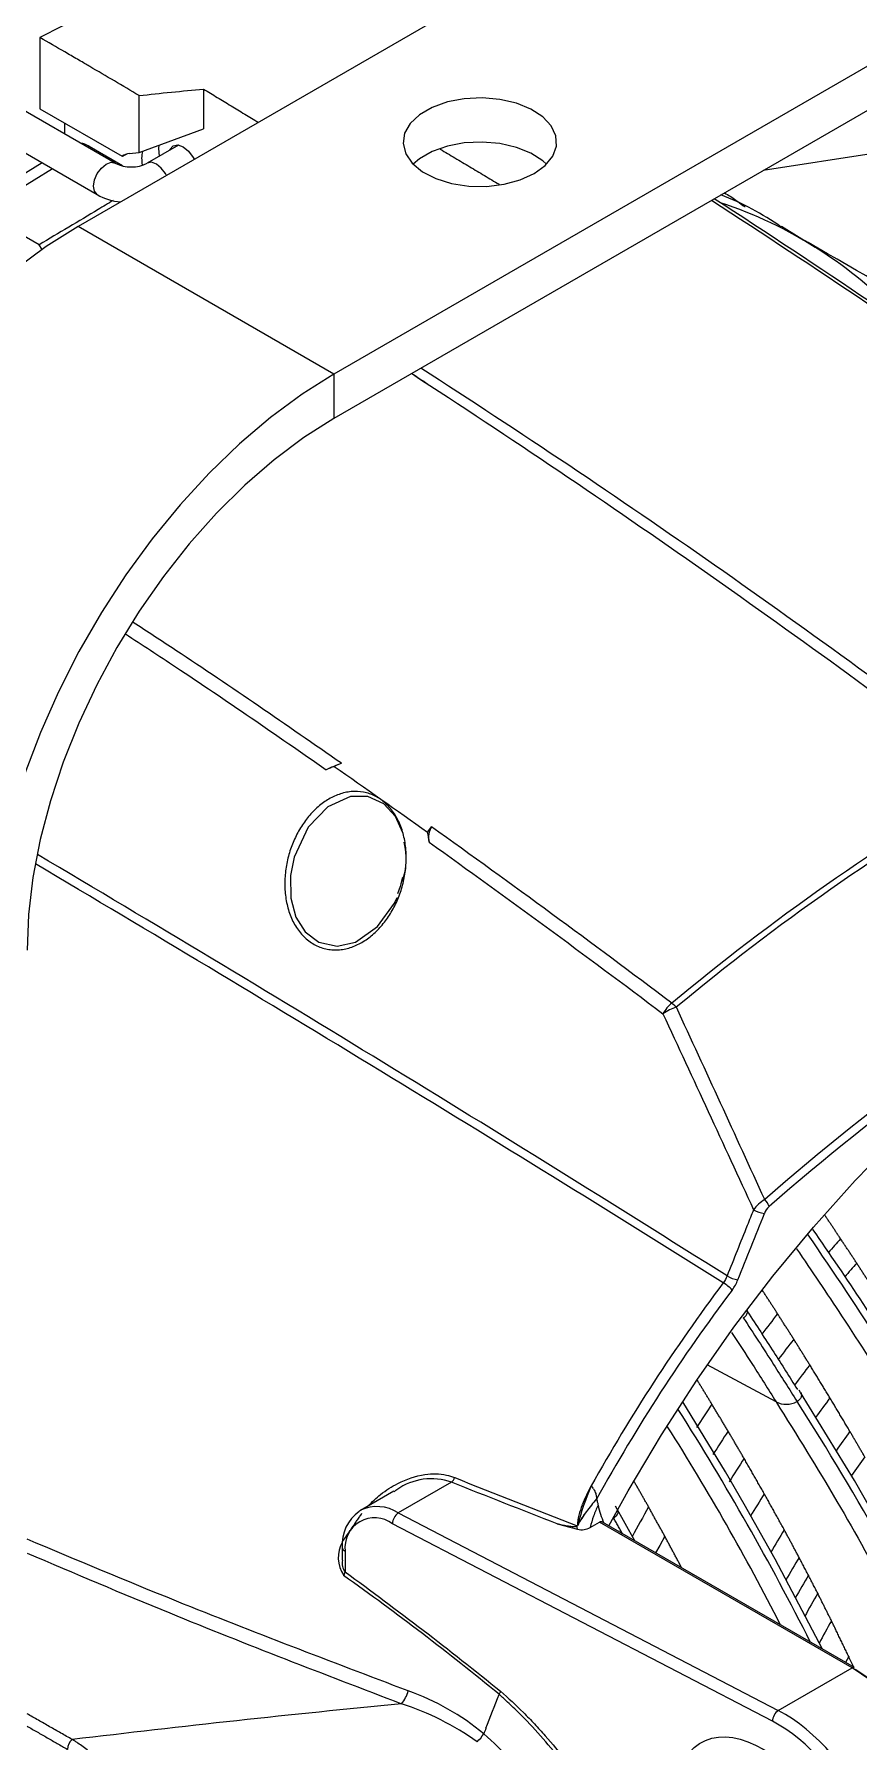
# Model space of a CAD drawing. Extents: x 9.3 to 87, y 1.1 to 68.8.
# Drawn here: x 58.48 to 61.33, y 4.75 to 10.64 of the extents above; entities that cross this region are included whole.
import ezdxf

# ---------------------------------------------------------------- set-up
doc = ezdxf.new("R2010")
doc.units = 0
doc.header["$MEASUREMENT"] = 0
doc.linetypes.add('SLD-Solid', pattern=[0])
doc.layers.add('OBJECT', color=7, linetype='CONTINUOUS')

msp = doc.modelspace()

# ---------------------------------------------------------------- linework, layer by layer
at = {"layer": 'OBJECT', "linetype": 'SLD-Solid', "lineweight": 15}
for p, q in [((63.53, 11.7872), (59.5165, 9.4703)), ((63.53, 11.6345), (59.5165, 9.3176)), ((60.6863, 11.1661), (58.6326, 9.9805)), ((58.5003, 10.6331), (58.5003, 10.3873)), ((58.7607, 10.1992), (58.0465, 10.6115)), ((57.984, 10.5032), (58.6982, 10.0909)), ((59.066, 10.4551), (59.066, 10.318)), ((58.5003, 10.3873), (58.7849, 10.223)), ((58.843, 10.2356), (58.843, 10.4327)), ((58.5852, 10.3383), (58.5852, 10.3005)), ((58.843, 10.2356), (59.066, 10.318)), ((58.6701, 10.2573), (58.6652, 10.2543)), ((58.6701, 10.2573), (58.7857, 10.1906)), ((58.809, 10.2326), (58.843, 10.2356)), ((58.9798, 10.2618), (58.8715, 10.1992)), ((61.3875, 10.2335), (60.999, 10.1734)), ((58.5084, 10.2005), (58.2282, 10.0274)), ((58.5444, 10.1797), (58.2882, 10.0215)), ((58.4982, 9.9172), (58.366, 9.9935)), ((59.5165, 9.4703), (58.6326, 9.9805)), ((58.5079, 9.901), (58.4982, 9.9172)), ((59.5165, 9.4703), (59.5165, 9.3176)), ((59.7528, 7.731), (59.7475, 7.7094)), ((61.0441, 5.9203), (60.8063, 6.0483)), ((61.1283, 5.9528), (61.1234, 5.9605)), ((59.723, 5.6118), (59.608, 5.5454)), ((59.9228, 5.6426), (59.7388, 5.5364)), ((60.4237, 5.5854), (60.4237, 5.5846)), ((60.5562, 5.4399), (60.4892, 5.5601)), ((61.0316, 4.8166), (59.7187, 5.499)), ((59.7388, 5.5364), (61.0517, 4.8539)), ((60.4022, 5.4866), (60.4344, 5.5051)), ((61.3071, 5.0014), (60.4344, 5.5051)), ((61.3146, 5.0021), (60.4439, 5.5047)), ((59.5451, 5.4174), (59.5451, 5.3734)), ((59.555, 5.4045), (59.555, 5.3327)), ((61.2951, 5.0404), (61.2841, 5.0197)), ((61.0517, 4.8539), (61.3071, 5.0014))]:
    msp.add_line(p, q, dxfattribs=at)
at = {"layer": 'OBJECT', "linetype": 'SLD-Solid', "lineweight": 15, "flags": 128}
for points in [[(60.2084, 10.1632), (60.2466, 10.1911), (60.2727, 10.2234), (60.2851, 10.2582), (60.2833, 10.2938), (60.2674, 10.3282), (60.2381, 10.3595), (60.1971, 10.3861), (60.1466, 10.4065), (60.0893, 10.4196), (60.0284, 10.4248), (59.9669, 10.4217), (59.9084, 10.4105), (59.856, 10.3918), (59.8124, 10.3666), (59.78, 10.3363), (59.7606, 10.3026), (59.7552, 10.2671), (59.7642, 10.2319), (59.7869, 10.1988), (59.8223, 10.1697), (59.8683, 10.146), (59.9226, 10.1291), (59.9821, 10.1199), (60.0438, 10.1189), (60.1041, 10.1261), (60.16, 10.1411), (60.2084, 10.1632)], [(60.2508, 10.1953), (60.2381, 10.2068), (60.1971, 10.2334), (60.1466, 10.2538), (60.0893, 10.2669), (60.0284, 10.2721), (59.9669, 10.269), (59.9084, 10.2578), (59.856, 10.2391), (59.8124, 10.2139), (59.7904, 10.1952)], [(58.9113, 10.2609), (58.9105, 10.2495), (58.9129, 10.2231)], [(58.9483, 10.2436), (58.9496, 10.2468), (58.9603, 10.2591), (58.9764, 10.2623), (58.9953, 10.2557), (59.0143, 10.2404), (59.0303, 10.2187), (59.0335, 10.2128)], [(58.6982, 10.0909), (58.6886, 10.102), (58.6853, 10.1195), (58.6886, 10.141), (58.6982, 10.1631), (58.7126, 10.1824), (58.7295, 10.1961), (58.7464, 10.202), (58.7603, 10.1994)], [(58.9375, 10.1565), (58.934, 10.1631), (58.9196, 10.1824), (58.9027, 10.1961), (58.8858, 10.202), (58.872, 10.1995)], [(58.6326, 9.9805), (58.5225, 9.9111), (58.4134, 9.8305), (58.3061, 9.7395), (58.2017, 9.6387), (58.1009, 9.5292), (58.0046, 9.4117), (57.9137, 9.2873), (57.8289, 9.1571), (57.751, 9.0221), (57.6806, 8.8836), (57.6184, 8.7427), (57.5647, 8.6006), (57.5202, 8.4585), (57.4852, 8.3176), (57.46, 8.1792), (57.4448, 8.0444), (57.4397, 7.9144)], [(61.1794, 9.9076), (61.1239, 9.9423), (61.0633, 9.9801)], [(59.5165, 9.4703), (59.4064, 9.4009), (59.2973, 9.3203), (59.19, 9.2292), (59.0855, 9.1285), (58.9847, 9.0189), (58.8885, 8.9014), (58.7976, 8.777), (58.7128, 8.6468), (58.6349, 8.5119), (58.5645, 8.3733), (58.5022, 8.2324), (58.4486, 8.0903), (58.4041, 7.9482), (58.3691, 7.8074), (58.3439, 7.669), (58.3287, 7.5342), (58.3236, 7.4041)], [(59.5165, 9.3176), (59.4125, 9.2517), (59.3095, 9.1746), (59.2086, 9.0871), (59.1106, 8.99), (59.0165, 8.8843), (58.9272, 8.771), (58.8436, 8.6511), (58.7665, 8.5259), (58.6966, 8.3965), (58.6346, 8.2641), (58.581, 8.1301), (58.5365, 7.9958), (58.5015, 7.8624), (58.4762, 7.7312), (58.4609, 7.6035), (58.4558, 7.4805)], [(59.7539, 7.8862), (59.7287, 7.9427), (59.6885, 7.9864), (59.6333, 8.0114), (59.5734, 8.0114), (59.4947, 7.9756), (59.4271, 7.9051), (59.3785, 7.8021), (59.3658, 7.7379), (59.3669, 7.6599), (59.3847, 7.595), (59.4169, 7.5437), (59.4642, 7.5076), (59.5271, 7.4941), (59.591, 7.5083), (59.6674, 7.5617), (59.7252, 7.6424), (59.7347, 7.6625), (59.7347, 7.6625)], [(59.7475, 7.7094), (59.7454, 7.7008), (59.7356, 7.6753)], [(60.466, 5.492), (60.5327, 5.6124), (60.6478, 5.8062), (60.77, 5.995), (60.8986, 6.1781), (61.0331, 6.3546), (61.1729, 6.5237), (61.3175, 6.6849), (61.4661, 6.8372), (61.6182, 6.9802), (61.7731, 7.1131), (61.9302, 7.2354), (62.0887, 7.3466), (62.248, 7.4462)], [(60.9333, 5.5663), (60.8695, 5.6785), (60.7218, 5.9198)], [(62.1273, 3.6643), (62.1076, 3.7766), (62.0754, 3.9179), (62.0437, 4.0343), (62.0154, 4.126), (61.9898, 4.2044), (61.9701, 4.2627), (61.9475, 4.327), (61.9218, 4.3978), (61.8923, 4.4755), (61.8429, 4.5992), (61.7813, 4.7442), (61.7025, 4.9181), (61.6013, 5.1264), (61.473, 5.3706), (61.3155, 5.6481), (61.1282, 5.953)], [(61.204, 5.0659), (61.0411, 5.377), (60.9333, 5.5663)], [(60.6593, 5.4563), (60.6419, 5.4243), (60.628, 5.3985)], [(61.6132, 4.2122), (61.6393, 4.2617), (61.6552, 4.3212), (61.6606, 4.389), (61.6552, 4.463), (61.6393, 4.5409), (61.6132, 4.6205), (61.5779, 4.6992), (61.5343, 4.7747), (61.4838, 4.8446), (61.428, 4.9069), (61.3685, 4.9597), (61.3071, 5.0014)]]:
    msp.add_lwpolyline(points, dxfattribs=at)
at = {"layer": 'OBJECT', "linetype": 'SLD-Solid', "lineweight": 15}
for centre, radius, start, end in [((61.3417, 5.1729), 6.1553, 108.95272, 117.49095), ((58.8124, 10.1887), 0.044, 94.43886, 128.77479), ((58.9649, 10.2146), 0.113, 166.98564, 190.9718), ((58.8161, 10.3087), 0.1228, 243.18592, 296.81408), ((58.7942, 10.253), 0.1884, 239.37269, 265.47224), ((60.5108, 9.1967), 0.9565, 54.80309, 68.99174), ((41.5784, -19.6236), 35.3835, 52.88785, 57.05621), ((41.1313, -20.2809), 36.1886, 52.91582, 57.01984), ((60.3906, 8.6522), 1.4835, 42.89062, 71.88968), ((-110.0464, -289.3323), 344.7675, 59.822977, 60.233011), ((41.0945, -19.3138), 34.3208, 52.92647, 57.00603), ((42.9776, -16.7247), 31.1576, 52.78986, 57.28639), ((60.176, 6.5561), 1.693, 111.99276, 113.90534), ((66.0076, 0.8756), 8.3419, 120.41468, 129.66088), ((66.0184, 0.8679), 8.3338, 120.4148, 129.66088), ((59.9189, 7.8698), 0.0756, 150.75031, 192.28788), ((59.5271, 7.7971), 0.2391, 341.0207, 13.58318), ((8.4196, -76.8135), 98.3287, 57.760022, 59.386745), ((4.4018, -83.734), 106.299, 57.917267, 59.417437), ((66.3654, 0.5026), 8.1329, 120.50193, 131.23261), ((66.3613, 0.5004), 8.1038, 120.50239, 131.2326), ((60.757, 7.205), 0.1181, 128.50081, 151.72143), ((60.7572, 7.1056), 0.1871, 107.97903, 123.86424), ((60.6172, 7.2048), 0.1139, 43.74509, 54.41546), ((61.0706, 6.5075), 0.1293, 120.55905, 143.80246), ((60.9656, 6.5775), 0.057, 17.6161, 46.50734), ((61.0251, 6.6904), 0.1217, 241.08592, 259.88134), ((61.0612, 6.5494), 0.0613, 132.3429, 159.8133), ((50.2202, -1.0731), 13.2993, 30.63148, 34.69387), ((52.2005, 0.2603), 10.9366, 31.64378, 34.89026), ((64.8457, 3.2581), 4.8176, 137.97101, 138.7226), ((64.8726, 3.2346), 4.7555, 138.28332, 139.03381), ((65.7943, 2.6236), 6.1707, 143.06829, 150.84626), ((60.7895, 6.2113), 0.1401, 42.82477, 58.93321), ((60.9335, 6.4615), 0.1217, 241.07759, 259.88203), ((65.7972, 2.6131), 6.14, 143.01984, 151.06399), ((65.1049, 3.0431), 5.1545, 141.88754, 142.87279), ((65.1186, 3.0324), 5.074, 142.27932, 143.27465), ((65.1414, 3.0149), 5.0048, 142.69488, 143.70017), ((65.2716, 2.9233), 5.3598, 146.10821, 147.13745), ((61.0795, 5.9909), 0.079, 243.36034, 297.81969), ((53.5202, 1.031), 9.0342, 25.31371, 32.77002), ((65.1657, 2.9961), 4.9111, 143.25854, 144.23193), ((52.6038, 0.7566), 9.5938, 26.84728, 32.37796), ((53.4585, 1.271), 8.5335, 27.03027, 32.32619), ((65.2851, 2.9143), 5.2781, 146.60859, 147.65651), ((65.1872, 2.9795), 4.8138, 143.86718, 144.84167), ((65.3008, 2.9041), 5.199, 147.14198, 148.1964), ((65.1994, 2.9699), 4.7365, 144.35355, 145.3158), ((59.8533, 5.4462), 0.2084, 70.52198, 125.13221), ((59.8949, 5.673), 0.0412, 312.62703, 339.48612), ((76.779, 47.9275), 45.502, 248.27117, 248.84418), ((61.4432, 5.1889), 1.1275, 156.99175, 164.35226), ((60.378, 5.5981), 0.0417, 30.99336, 49.03372), ((59.6654, 5.425), 0.1334, 56.6253, 115.45673), ((60.7493, 5.6322), 0.3275, 192.17714, 203.46004), ((65.3117, 2.8972), 5.4076, 150.53365, 151.77848), ((65.2977, 2.9058), 5.071, 147.86966, 148.89533), ((59.6829, 5.4282), 0.1383, 125.1465, 184.50154), ((59.6571, 5.4166), 0.1029, 53.25505, 186.75496), ((59.767, 5.4971), 0.0484, 125.74, 177.76895), ((60.8463, 5.2097), 0.565, 144.10849, 149.89976), ((60.3725, 5.5375), 0.059, 255.29962, 300.24222), ((60.4387, 5.4976), 0.00867, 54.12315, 119.71473), ((59.6391, 5.3812), 0.108, 149.2681, 214.39579), ((65.3023, 2.9028), 4.9521, 148.6659, 149.70369), ((59.5945, 5.3631), 0.0499, 169.12978, 217.63896), ((59.5601, 5.4187), 0.0151, 185.0903, 250.21735), ((65.2925, 2.9085), 4.8481, 149.30867, 150.37999), ((59.5157, 5.3413), 0.0402, 328.33221, 347.61792), ((53.8073, -2.7533), 9.9075, 50.66668, 54.57585), ((65.2875, 2.9114), 4.7832, 149.74474, 150.83746), ((65.2825, 2.9143), 4.7184, 150.20327, 151.31014), ((65.2607, 2.9265), 4.6055, 150.92961, 152.04682), ((61.3114, 4.9952), 0.00755, 65.69506, 125.6139), ((60.9276, 4.3743), 0.7333, 1.63084, 57.86155), ((59.6594, 4.9523), 0.1176, 320.37103, 345.00656), ((59.4878, 4.1167), 0.8542, 50.23035, 70.48745), ((60.0546, 4.9326), 0.0397, 324.99062, 341.94333), ((64.6019, -45.0744), 50.1867, 95.54777, 96.85432), ((59.453, 3.963), 0.9613, 54.51078, 71.9994), ((61.0799, 4.8147), 0.0484, 125.7404, 177.76956), ((58.6422, 4.7175), 0.0469, 129.63725, 177.21419), ((59.8984, 4.8636), 0.1631, 313.7166, 326.37486), ((59.3331, 3.9752), 1.0625, 34.41901, 48.70305)]:
    msp.add_arc(centre, radius, start, end, dxfattribs=at)
for centre, major_axis, ratio, start_param, end_param in [((58.6701, 10.1592), (-0.06, 0.104), 0.577381, 5.498478, 5.843429), ((59.7388, 5.3323), (-0.134, 0.2112), 0.603337, 6.257917, 6.291685), ((61.0517, 4.4457), (-0.2693, 0.4216), 0.605053, 3.376316, 5.470711), ((61.0316, 4.4328), (-0.2544, 0.3956), 0.606761, 3.374403, 5.468799)]:
    msp.add_ellipse(centre, major_axis=major_axis, ratio=ratio, start_param=start_param, end_param=end_param, dxfattribs=at)
msp.add_ellipse((60.9812, 4.4263), major_axis=(-0.2016, 0.3135), ratio=0.606761, dxfattribs=at)
for points, knots in [([(58.843, 10.4327), (58.7863, 10.4663), (58.7296, 10.4997), (58.6693, 10.535), (58.6657, 10.5371), (58.6585, 10.5413), (58.6477, 10.5476), (58.6225, 10.5623), (58.5722, 10.5916), (58.5291, 10.6165), (58.5003, 10.6331)], [0, 0, 0, 0, 0.5, 0.5, 0.53125, 0.53125, 0.5625, 0.625, 0.75, 1, 1, 1, 1]), ([(60.8659, 10.0966), (60.8794, 10.0888), (60.9016, 10.0759), (60.9213, 10.0591), (60.929, 10.0525)], [0, 0, 0, 0, 0.607336, 1, 1, 1, 1]), ([(58.7535, 10.0701), (58.7361, 10.0597), (58.6509, 10.0088), (58.5659, 9.9577), (58.4982, 9.9172)], [0, 0, 0, 0, 0.204232, 1, 1, 1, 1]), ([(59.7853, 9.4728), (59.7858, 9.4724), (59.8039, 9.4609), (59.822, 9.4485), (59.8396, 9.4365)], [0, 0, 0, 0, 0.02764, 1, 1, 1, 1]), ([(59.542, 8.1259), (59.3516, 8.258), (59.1121, 8.4242), (58.8719, 8.5806), (58.8226, 8.6127)], [0, 0, 0, 0, 0.7949, 1, 1, 1, 1]), ([(58.796, 8.573), (58.8538, 8.5352), (59.0855, 8.3838), (59.3166, 8.2239), (59.49, 8.1039)], [0, 0, 0, 0, 0.249592, 1, 1, 1, 1]), ([(59.7371, 7.6568), (59.7305, 7.6411), (59.723, 7.6261), (59.7062, 7.5978), (59.697, 7.5845), (59.6769, 7.5596), (59.6659, 7.5479), (59.6427, 7.5272), (59.6306, 7.5181), (59.6115, 7.5065), (59.6049, 7.5029), (59.5916, 7.4965), (59.5847, 7.4936), (59.564, 7.4864), (59.55, 7.4833), (59.5287, 7.4813), (59.5214, 7.4811), (59.5072, 7.4818), (59.5002, 7.4826), (59.4863, 7.4852), (59.4795, 7.487), (59.4659, 7.4916), (59.4592, 7.4944), (59.4397, 7.5044), (59.4276, 7.513), (59.411, 7.5284), (59.4056, 7.5341), (59.3957, 7.5461), (59.391, 7.5525), (59.3824, 7.5658), (59.3785, 7.5727), (59.3712, 7.5873), (59.3679, 7.5949), (59.3591, 7.6182), (59.3547, 7.6343), (59.3485, 7.6679), (59.3469, 7.6851), (59.3462, 7.7194), (59.3471, 7.7368), (59.3514, 7.7712), (59.3547, 7.7881), (59.3635, 7.8214), (59.369, 7.8375), (59.3818, 7.8683), (59.3892, 7.8832), (59.4058, 7.9116), (59.4152, 7.9252), (59.4352, 7.9502), (59.446, 7.9617), (59.469, 7.9825), (59.4814, 7.9919), (59.507, 8.0076), (59.5202, 8.0139), (59.5407, 8.0212), (59.5476, 8.0232), (59.5617, 8.0263), (59.5689, 8.0275), (59.5902, 8.0295), (59.6043, 8.0289), (59.6255, 8.025), (59.6325, 8.0232), (59.646, 8.0185), (59.6526, 8.0158), (59.6656, 8.0092), (59.6718, 8.0054), (59.6841, 7.9968), (59.69, 7.992), (59.7067, 7.9765), (59.7167, 7.9646), (59.7342, 7.9376), (59.7415, 7.9231), (59.7504, 7.8999), (59.753, 7.8918), (59.7575, 7.8755), (59.7594, 7.8673), (59.7625, 7.8506), (59.7637, 7.8421), (59.7654, 7.825), (59.7659, 7.8164), (59.7665, 7.7904), (59.7656, 7.7732), (59.7613, 7.7389), (59.758, 7.7218), (59.7491, 7.6886), (59.7436, 7.6724), (59.7371, 7.6568)], [0, 0, 0, 0, 0.03125, 0.03125, 0.0625, 0.0625, 0.09375, 0.09375, 0.125, 0.125, 0.140625, 0.140625, 0.15625, 0.15625, 0.1875, 0.1875, 0.203125, 0.203125, 0.21875, 0.21875, 0.234375, 0.234375, 0.25, 0.25, 0.28125, 0.28125, 0.296875, 0.296875, 0.3125, 0.3125, 0.328125, 0.328125, 0.34375, 0.34375, 0.375, 0.375, 0.40625, 0.40625, 0.4375, 0.4375, 0.46875, 0.46875, 0.5, 0.5, 0.53125, 0.53125, 0.5625, 0.5625, 0.59375, 0.59375, 0.625, 0.625, 0.65625, 0.65625, 0.671875, 0.671875, 0.6875, 0.6875, 0.71875, 0.71875, 0.734375, 0.734375, 0.75, 0.75, 0.765625, 0.765625, 0.78125, 0.78125, 0.8125, 0.8125, 0.84375, 0.84375, 0.859375, 0.859375, 0.875, 0.875, 0.890625, 0.890625, 0.90625, 0.90625, 0.9375, 0.9375, 0.96875, 0.96875, 1, 1, 1, 1]), ([(60.9662, 6.5839), (60.959, 6.5657), (60.9517, 6.5475), (60.9444, 6.5293), (60.9211, 6.4712), (60.8979, 6.4131), (60.8747, 6.355)], [0, 0, 0, 0, 0.001524, 0.001524, 0.001524, 0.006387037, 0.006387037, 0.006387037, 0.006387037]), ([(61.1149, 6.4489), (61.1671, 6.372), (61.2841, 6.2), (61.4537, 5.933), (61.6205, 5.6565), (61.7714, 5.3901), (61.9132, 5.1218), (62.0424, 4.8599), (62.1546, 4.5981), (62.2535, 4.3397), (62.3461, 4.0672), (62.4047, 3.8441), (62.4228, 3.7174), (62.4279, 3.6821)], [0, 0, 0, 0, 0.089122, 0.199541, 0.302126, 0.397229, 0.491555, 0.591893, 0.676697, 0.766801, 0.862116, 0.961521, 1, 1, 1, 1]), ([(60.9305, 6.2107), (60.9657, 6.1571), (61.0285, 6.0612), (61.0896, 5.9639), (61.1165, 5.9211)], [0, 0, 0, 0, 0.559712, 1, 1, 1, 1]), ([(60.9307, 6.2109), (60.9325, 6.212), (60.9382, 6.2157), (60.944, 6.2235), (60.9466, 6.2312), (60.9448, 6.2352), (60.9445, 6.2357)], [0, 0, 0, 0, 0.171928, 0.551063, 0.938586, 1, 1, 1, 1]), ([(60.9307, 6.2109), (60.9307, 6.2109), (60.9307, 6.2109), (60.9307, 6.2108), (60.9307, 6.2108), (60.9307, 6.2108), (60.9307, 6.2108), (60.9307, 6.2108), (60.9307, 6.2108), (60.9307, 6.2108), (60.9307, 6.2108), (60.9307, 6.2108), (60.9307, 6.2109)], [0, 0, 0, 0, 0.219404, 0.376293, 0.428175, 0.464135, 0.488543, 0.519038, 0.536506, 0.581769, 0.68992, 1, 1, 1, 1]), ([(60.9452, 6.2314), (60.9757, 6.1849), (61.034, 6.0959), (61.0906, 6.0057), (61.1176, 5.9627)], [0, 0, 0, 0, 0.523294, 1, 1, 1, 1]), ([(60.8904, 6.1602), (60.9146, 6.1233), (60.9666, 6.0439), (61.0171, 5.9633), (61.0441, 5.9203)], [0, 0, 0, 0, 0.465921, 1, 1, 1, 1]), ([(61.0441, 5.9203), (61.1152, 5.8062), (61.2549, 5.582), (61.4419, 5.2447), (61.603, 4.9237), (61.7377, 4.6227), (61.8499, 4.3371), (61.9455, 4.0543), (62.0097, 3.826), (62.029, 3.6958), (62.0344, 3.6588)], [0, 0, 0, 0, 0.158864, 0.312281, 0.455055, 0.584144, 0.705414, 0.824941, 0.95025, 1, 1, 1, 1]), ([(61.1165, 5.9211), (61.1165, 5.9211), (61.1164, 5.9211), (61.1164, 5.9211), (61.1164, 5.9211)], [0, 0, 0, 0, 0.558241, 1, 1, 1, 1]), ([(61.1283, 5.9526), (61.1284, 5.9525), (61.1325, 5.9486), (61.1322, 5.9398), (61.1275, 5.929), (61.1201, 5.9237), (61.1165, 5.9211)], [0, 0, 0, 0, 0.011417, 0.406357, 0.714203, 1, 1, 1, 1]), ([(61.1165, 5.9211), (61.1165, 5.9211), (61.1165, 5.921), (61.1166, 5.9209), (61.1166, 5.9209)], [0, 0, 0, 0, 0.559885, 1, 1, 1, 1]), ([(59.6339, 5.5604), (59.6482, 5.5742), (59.6796, 5.6046), (59.7451, 5.6454), (59.823, 5.6726), (59.8915, 5.6727), (59.9241, 5.6617), (59.9335, 5.6585)], [0, 0, 0, 0, 0.170617, 0.377273, 0.675452, 0.906059, 1, 1, 1, 1]), ([(60.418, 5.6113), (60.4185, 5.6101), (60.419, 5.6088), (60.4204, 5.6049), (60.4212, 5.6022), (60.4218, 5.5996)], [0.4233158, 0.4233158, 0.4233158, 0.4233158, 0.5, 0.5, 0.6620483, 0.6620483, 0.6620483, 0.6620483]), ([(60.3739, 5.5636), (60.3696, 5.5522), (60.3657, 5.5405), (60.3596, 5.517), (60.3575, 5.5052), (60.3575, 5.4931)], [0, 0, 0, 0, 0.5, 0.5, 1, 1, 1, 1]), ([(60.4237, 5.5846), (60.4177, 5.5775), (60.4117, 5.5704), (60.4, 5.5559), (60.3943, 5.5484), (60.3886, 5.5409)], [0, 0, 0, 0, 0.5, 0.5, 1, 1, 1, 1]), ([(60.4292, 5.5631), (60.4234, 5.5509), (60.418, 5.5384), (60.4088, 5.5128), (60.4049, 5.4997), (60.4022, 5.4866)], [0, 0, 0, 0, 0.5, 0.5, 1, 1, 1, 1]), ([(60.4218, 5.5996), (60.4221, 5.5981), (60.4224, 5.5967), (60.4232, 5.5919), (60.4236, 5.5886), (60.4237, 5.5854)], [0.6620483, 0.6620483, 0.6620483, 0.6620483, 0.75, 0.75, 0.9646688, 0.9646688, 0.9646688, 0.9646688]), ([(60.4237, 5.5846), (60.4243, 5.5824), (60.4256, 5.5782), (60.4271, 5.5724), (60.4283, 5.5675), (60.4289, 5.5645), (60.4292, 5.5631)], [0, 0, 0, 0, 0.310589, 0.578924, 0.807854, 1, 1, 1, 1]), ([(60.3566, 5.4915), (60.3556, 5.4903), (60.3541, 5.4897), (60.3512, 5.489), (60.3497, 5.4888), (60.3453, 5.4884), (60.3424, 5.4885), (60.3336, 5.4891), (60.3278, 5.49), (60.3106, 5.493), (60.2993, 5.4957), (60.2881, 5.4987)], [0, 0, 0, 0, 0.0625, 0.0625, 0.125, 0.125, 0.25, 0.25, 0.5, 0.5, 1, 1, 1, 1]), ([(60.3575, 5.4931), (60.3581, 5.4941), (60.3593, 5.4962), (60.3611, 5.4993), (60.3629, 5.5023), (60.3648, 5.5054), (60.3667, 5.5085), (60.3686, 5.5115), (60.3705, 5.5145), (60.3724, 5.5175), (60.3744, 5.5205), (60.3763, 5.5235), (60.3783, 5.5264), (60.3803, 5.5294), (60.3824, 5.5323), (60.3844, 5.5352), (60.3865, 5.5381), (60.3879, 5.54), (60.3886, 5.5409), (60.3886, 5.5409)], [0, 0, 0, 0, 0.03125, 0.0625, 0.09375, 0.125, 0.15625, 0.1875, 0.21875, 0.25, 0.28125, 0.3125, 0.34375, 0.375, 0.40625, 0.4375, 0.46875, 0.5, 0.5001362, 0.5001362, 0.5001362, 0.5001362]), ([(60.4829, 5.5188), (60.4849, 5.52), (60.4908, 5.5238), (60.4967, 5.5317), (60.4991, 5.5397), (60.4971, 5.544), (60.4966, 5.545)], [0, 0, 0, 0, 0.178124, 0.535862, 0.899887, 1, 1, 1, 1]), ([(59.7731, 4.9218), (59.5043, 5.0237), (59.0583, 5.1927), (58.6271, 5.3738), (58.4558, 5.4458)], [0, 0, 0, 0, 0.602648, 1, 1, 1, 1]), ([(58.4558, 5.3979), (58.6195, 5.3283), (59.0428, 5.1481), (59.4812, 4.9802), (59.75, 4.8772)], [0, 0, 0, 0, 0.386611, 1, 1, 1, 1]), ([(59.555, 5.3327), (59.6452, 5.267), (59.7352, 5.2), (59.9143, 5.0628), (60.0036, 4.9926), (60.0923, 4.9203)], [0, 0, 0, 0, 0.5, 0.5, 1, 1, 1, 1]), ([(60.8289, 3.4041), (60.8241, 3.4366), (60.8188, 3.469), (60.8069, 3.5342), (60.8004, 3.5669), (60.7788, 3.6652), (60.762, 3.7311), (60.7232, 3.8636), (60.7013, 3.9302), (60.6638, 4.0308), (60.6504, 4.0646), (60.6226, 4.1314), (60.608, 4.1647), (60.5623, 4.2638), (60.5293, 4.3292), (60.4749, 4.4257), (60.456, 4.4577), (60.4262, 4.5052), (60.4161, 4.5209), (60.3955, 4.552), (60.3851, 4.5674), (60.3532, 4.613), (60.3314, 4.6428), (60.2863, 4.7008), (60.2631, 4.7291), (60.2151, 4.784), (60.1903, 4.8108), (60.1522, 4.8493), (60.1393, 4.8618), (60.1198, 4.8802), (60.11, 4.8892), (60.0985, 4.8996), (60.0935, 4.904), (60.0902, 4.9069), (60.0886, 4.9084), (60.0869, 4.9098)], [0, 0, 0, 0, 0.0625, 0.0625, 0.125, 0.125, 0.25, 0.25, 0.375, 0.375, 0.4375, 0.4375, 0.5, 0.5, 0.625, 0.625, 0.6875, 0.6875, 0.71875, 0.71875, 0.75, 0.75, 0.8125, 0.8125, 0.875, 0.875, 0.9375, 0.9375, 0.96875, 0.96875, 0.984375, 0.992187, 0.996094, 0.996094, 1, 1, 1, 1]), ([(60.0871, 4.9098), (60.087, 4.9099), (60.087, 4.9099), (60.087, 4.9099), (60.087, 4.9099), (60.087, 4.9099), (60.087, 4.9099)], [0, 0, 0, 0, 0.000002904772, 0.000002904772, 0.000002904772, 0.000002964772, 0.000002964772, 0.000002964772, 0.000002964772]), ([(60.0923, 4.9203), (60.1191, 4.8971), (60.1454, 4.8726), (60.1841, 4.834), (60.1968, 4.8208), (60.2219, 4.794), (60.2343, 4.7804), (60.2707, 4.739), (60.2942, 4.7105), (60.3398, 4.6522), (60.3619, 4.6223), (60.3942, 4.5763), (60.4047, 4.5608), (60.4255, 4.5295), (60.4358, 4.5136), (60.4658, 4.4657), (60.485, 4.4335), (60.5399, 4.3361), (60.5732, 4.2702), (60.6192, 4.1701), (60.6339, 4.1366), (60.662, 4.0691), (60.6754, 4.035), (60.7132, 3.9335), (60.7352, 3.8662), (60.7742, 3.7325), (60.7911, 3.666), (60.8127, 3.5668), (60.8193, 3.5338), (60.8312, 3.4681), (60.8365, 3.4353), (60.8414, 3.4026)], [0, 0, 0, 0, 0.0625, 0.0625, 0.09375, 0.09375, 0.125, 0.125, 0.1875, 0.1875, 0.25, 0.25, 0.28125, 0.28125, 0.3125, 0.3125, 0.375, 0.375, 0.5, 0.5, 0.5625, 0.5625, 0.625, 0.625, 0.75, 0.75, 0.875, 0.875, 0.9375, 0.9375, 1, 1, 1, 1]), ([(58.8781, 4.4511), (58.8762, 4.4552), (58.8743, 4.4595), (58.8703, 4.4677), (58.8682, 4.4719), (58.862, 4.4841), (58.8577, 4.4922), (58.8442, 4.516), (58.8346, 4.5315), (58.8143, 4.5616), (58.8035, 4.5762), (58.7815, 4.604), (58.7702, 4.6173), (58.7471, 4.6426), (58.7353, 4.6547), (58.7112, 4.6777), (58.699, 4.6887), (58.6744, 4.7094), (58.6621, 4.719), (58.6435, 4.7327), (58.6373, 4.7371), (58.6279, 4.7434), (58.6248, 4.7455), (58.6186, 4.7496), (58.6154, 4.7517), (58.6123, 4.7536)], [0, 0, 0, 0, 0.03125, 0.03125, 0.0625, 0.0625, 0.125, 0.125, 0.25, 0.25, 0.375, 0.375, 0.5, 0.5, 0.625, 0.625, 0.75, 0.75, 0.875, 0.875, 0.9375, 0.9375, 0.96875, 0.96875, 1, 1, 1, 1])]:
    msp.add_open_spline(points, degree=3, knots=knots, dxfattribs=at)
for points, degree in [([(58.843, 10.4327), (58.9174, 10.4409), (58.9917, 10.4483), (59.066, 10.4551)], 3), ([(59.066, 10.4551), (59.2553, 10.34)], 1), ([(58.7849, 10.223), (58.8002, 10.231)], 1), ([(59.8839, 10.2475), (60.0869, 10.1261)], 1), ([(60.9373, 10.0478), (60.929, 10.0525)], 1), ([(59.5177, 8.1152), (59.5083, 8.112), (59.499, 8.1082), (59.49, 8.1039)], 3), ([(59.542, 8.1259), (59.5339, 8.1224), (59.5257, 8.1188), (59.5177, 8.1152)], 3), ([(59.5177, 8.1152), (59.6252, 8.0403), (59.7326, 7.9646), (59.84, 7.888)], 3), ([(59.84, 7.888), (59.8443, 7.8942), (59.8487, 7.9005), (59.8529, 7.9067)], 3), ([(60.6835, 7.2974), (60.4072, 7.5058), (60.1304, 7.7089), (59.8529, 7.9067)], 3), ([(59.845, 7.8537), (59.8438, 7.8652), (59.8421, 7.8767), (59.84, 7.888)], 3), ([(59.845, 7.8537), (60.1149, 7.6611), (60.3842, 7.4635), (60.653, 7.261)], 3), ([(60.653, 7.261), (60.7577, 7.0359), (60.8623, 6.8102), (60.9662, 6.5839)], 3), ([(61.0048, 6.6189), (60.9035, 6.8411), (60.8016, 7.0626), (60.6995, 7.2836)], 3), ([(60.9121, 6.3417), (60.9427, 6.418), (60.9732, 6.4943), (61.0037, 6.5706)], 3), ([(61.2671, 6.4835), (61.2124, 6.5652)], 1), ([(61.3229, 6.3991), (61.2671, 6.4835)], 1), ([(61.3783, 6.3139), (61.3229, 6.3991)], 1), ([(60.8747, 6.355), (60.8716, 6.3466), (60.8672, 6.3385), (60.8618, 6.3313)], 3), ([(60.8923, 6.3065), (60.9004, 6.3173), (60.9072, 6.3293), (60.9121, 6.3417)], 3), ([(61.0494, 6.2244), (60.9959, 6.3071)], 1), ([(60.9307, 6.2109), (60.9305, 6.2107)], 1), ([(60.9307, 6.2109), (60.9307, 6.2109)], 1), ([(61.1051, 6.1368), (61.0494, 6.2244)], 1), ([(61.1605, 6.0481), (61.1051, 6.1368)], 1), ([(61.2303, 5.9339), (61.1605, 6.0481)], 1), ([(60.8225, 5.9121), (60.7718, 5.9949)], 1), ([(60.8782, 5.8192), (60.8225, 5.9121)], 1), ([(61.1164, 5.9211), (61.1165, 5.9211)], 1), ([(61.2994, 5.8179), (61.2303, 5.9339)], 1), ([(60.9336, 5.7248), (60.8782, 5.8192)], 1), ([(61.3504, 5.7303), (61.2994, 5.8179)], 1), ([(61.0034, 5.6028), (60.9336, 5.7248)], 1), ([(59.7334, 5.6166), (59.7245, 5.6098)], 1), ([(60.2881, 5.4987), (60.1659, 5.5463), (60.0441, 5.5942), (59.9228, 5.6426)], 3), ([(60.4054, 5.6296), (60.3936, 5.6084), (60.3828, 5.5866), (60.3741, 5.5639)], 3), ([(60.4138, 5.6196), (60.4154, 5.617), (60.4168, 5.6142), (60.418, 5.6113)], 3), ([(60.6036, 5.5573), (60.5538, 5.6449)], 1), ([(60.6593, 5.4563), (60.6036, 5.5573)], 1), ([(61.0725, 5.478), (61.0034, 5.6028)], 1), ([(59.5477, 5.4396), (59.6132, 5.5352)], 1), ([(60.2881, 5.4987), (60.3112, 5.4926), (60.3343, 5.4865), (60.3575, 5.4805)], 3), ([(60.3571, 5.4922), (60.357, 5.4919), (60.3568, 5.4917), (60.3566, 5.4915)], 3), ([(60.3576, 5.4805), (60.3572, 5.4841), (60.3569, 5.4878), (60.3566, 5.4914)], 3), ([(60.3571, 5.4922), (60.3572, 5.4925), (60.3574, 5.4928), (60.3575, 5.4931)], 3), ([(60.5135, 5.4646), (60.4829, 5.5188)], 1), ([(60.7147, 5.3531), (60.6593, 5.4563)], 1), ([(61.1235, 5.383), (61.0725, 5.478)], 1), ([(61.1558, 5.3214), (61.1235, 5.383)], 1), ([(60.7182, 5.3464), (60.7147, 5.3531)], 1), ([(61.1879, 5.259), (61.1558, 5.3214)], 1), ([(61.2354, 5.1643), (61.1879, 5.259)], 1), ([(61.2951, 5.0404), (61.2354, 5.1643)], 1), ([(61.3122, 5.0035), (61.2951, 5.0404)], 1), ([(60.0414, 4.7925), (60.0561, 4.8317), (60.0713, 4.8708), (60.0869, 4.9098)], 3), ([(60.0869, 4.9098), (60.087, 4.9098), (60.087, 4.9098), (60.0871, 4.9098)], 3), ([(58.6123, 4.7536), (58.4558, 4.8426)], 1), ([(58.4558, 4.8001), (58.5954, 4.7198)], 1), ([(60.0414, 4.7925), (60.039, 4.7861), (60.0366, 4.7798), (60.0342, 4.7734)], 3), ([(60.0342, 4.7734), (60.0342, 4.7733), (60.0342, 4.7733), (60.0342, 4.7733)], 3)]:
    msp.add_open_spline(points, degree=degree, dxfattribs=at)

doc.saveas('drawing.dxf')
